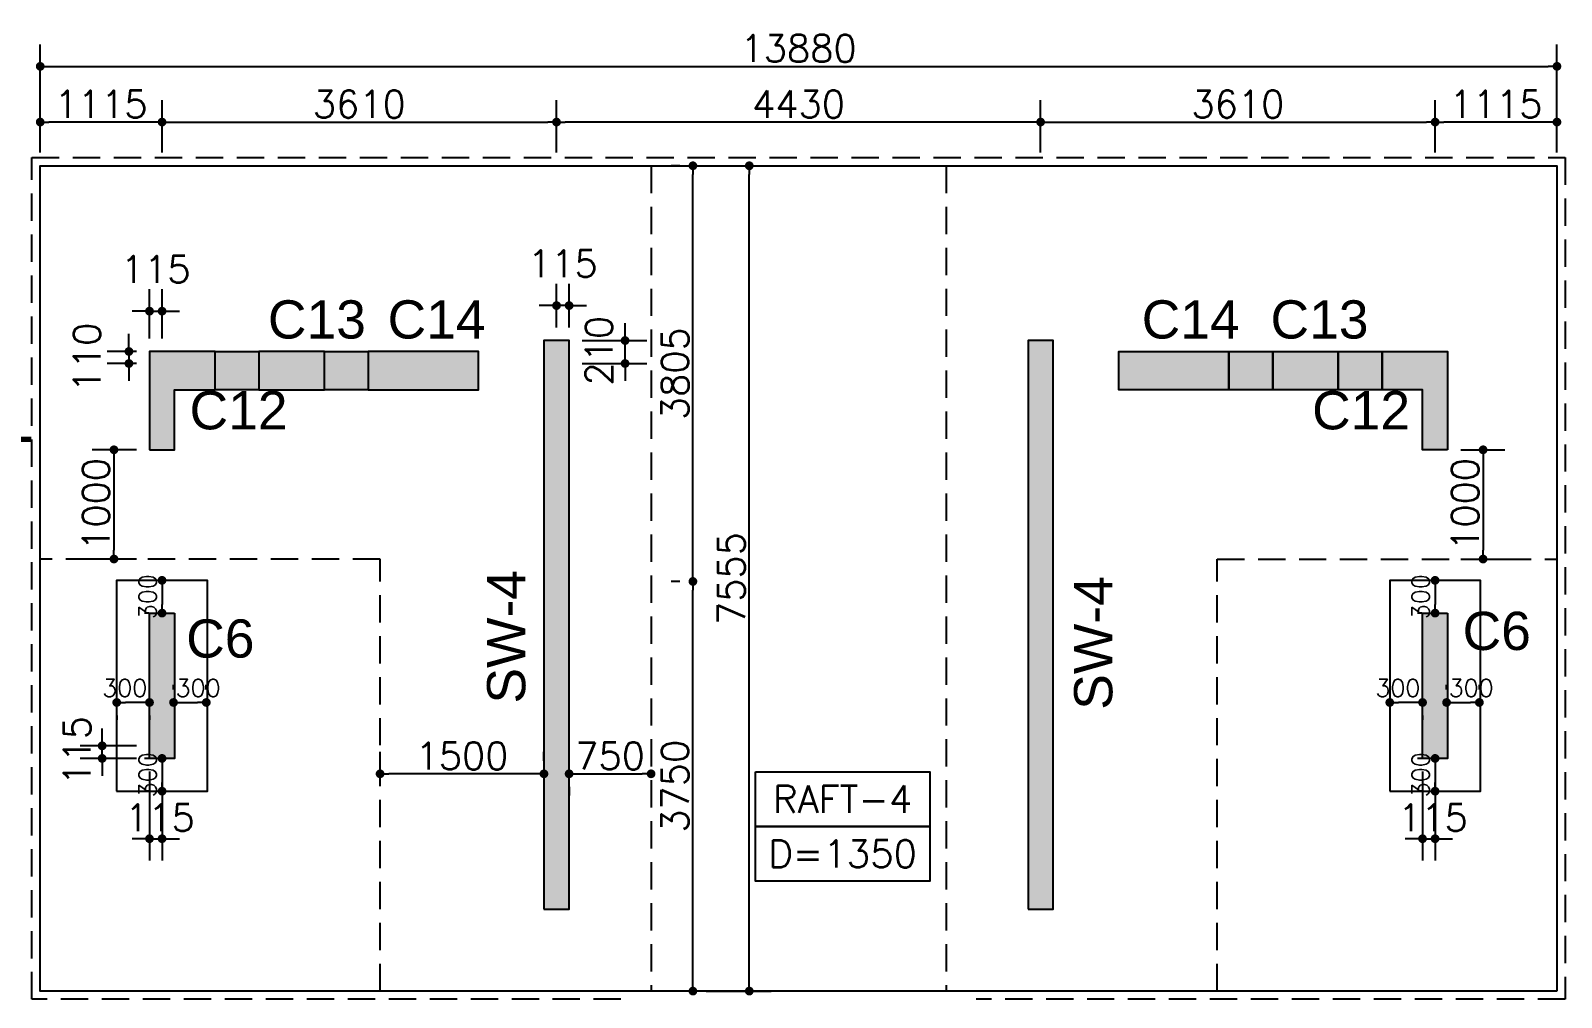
# Model space of a CAD drawing. Extents: x -200722 to 834823, y -494970 to 88783.
# Drawn here: x 436615 to 450624, y 999 to 9849 of the extents above; entities that cross this region are included whole.
import ezdxf
from ezdxf.enums import TextEntityAlignment as Align

# ---------------------------------------------------------------- set-up
doc = ezdxf.new("R2010")
doc.units = 0
doc.header["$LTSCALE"] = 100
doc.header["$MEASUREMENT"] = 0
doc.header["$PDMODE"] = 34
doc.linetypes.add('HIDDEN', pattern=[0.375, 0.25, -0.125])
doc.layers.get('0').update_dxf_attribs({"linetype": 'CONTINUOUS'})
doc.layers.get('DEFPOINTS').update_dxf_attribs({"linetype": 'CONTINUOUS'})
for name, color, linetype in [('BEAM', 4, 'CONTINUOUS'), ('COL. SHED. STEEL.', 6, 'CONTINUOUS'), ('COL_H', 235, 'CONTINUOUS'), ('DIM', 3, 'CONTINUOUS'), ('F_EXEC', 3, 'HIDDEN'), ('F_FTG1', 11, 'CONTINUOUS'), ('TEXT', 2, 'CONTINUOUS')]:
    doc.layers.add(name, color=color, linetype=linetype)
doc.styles.add('AR', font='arial.ttf')
doc.styles.add('ROMANS', font='romans.shx')
doc.styles.get("Standard").update_dxf_attribs({"font": 'simplex.shx'})
doc.dimstyles.new('STANDARD$0', dxfattribs={"dimtxt": 2.5, "dimasz": 2.5, "dimexe": 2, "dimexo": 0.7, "dimgap": 0.9, "dimtad": 1, "dimdec": 0, "dimdsep": 46, "dimtxsty": 'ROMANS', "dimcen": 0.09, "dimclrd": 4, "dimclre": 4, "dimclrt": 3, "dimadec": 0, "dimazin": 0, "dimtfac": 1, "dimtdec": 0, "dimtmove": 0, "dimatfit": 3, "dimfxl": 1, "dimtolj": 1, "dimtzin": 0, "dimarcsym": 0})

# ---------------------------------------------------------------- blocks, each defined once
blk = doc.blocks.new('DOT')
at = {"color": 0, "linetype": 'ByBlock'}
blk.add_line((-0.5, 0), (-1, 0), dxfattribs=at)
at = {"color": 0, "linetype": 'ByBlock', "const_width": 0.5}
blk.add_lwpolyline([(-0.25, 0, 1), (0.25, 0, 1)], format="xyb", close=True, dxfattribs=at)
blk = doc.blocks.new('*D2608')
at = {"layer": 'BEAM', "color": 0, "lineweight": -2, "transparency": 16777216}
for p, q in [((439813, 3166), (439813, 3246)), ((441313, 3166), (441313, 3246)), ((441233, 3046), (439893, 3046))]:
    blk.add_line(p, q, dxfattribs=at)
at = {"layer": 'DEFPOINTS', "color": 0, "lineweight": -3, "ltscale": 0.4, "transparency": 16777216}
for p in [(439813, 3046), (439813, 3046), (441313, 3046)]:
    blk.add_point(p, dxfattribs=at)
at = {"layer": 'BEAM', "color": 0, "lineweight": -2, "ltscale": 0.4, "transparency": 16777216, "xscale": 80, "yscale": 80, "zscale": 80, "rotation": 180}
blk.add_blockref('DOT', (439813, 3046), dxfattribs=at)
at = {"layer": 'BEAM', "color": 0, "lineweight": -2, "ltscale": 0.4, "transparency": 16777216, "xscale": 80, "yscale": 80, "zscale": 80}
blk.add_blockref('DOT', (441313, 3046), dxfattribs=at)
at = {"layer": 'BEAM', "color": 0, "ltscale": 0.4, "transparency": 16777216, "insert": (440563, 3210), "char_height": 248, "attachment_point": 5}
blk.add_mtext('\\A1;1500', dxfattribs=at)
blk = doc.blocks.new('_DOT')
at = {"color": 0, "linetype": 'ByBlock'}
blk.add_line((-0.5, 0), (-1, 0), dxfattribs=at)
at = {"color": 0, "linetype": 'ByBlock', "const_width": 0.5}
blk.add_lwpolyline([(-0.25, 0, 1), (0.25, 0, 1)], format="xyb", close=True, dxfattribs=at)
blk = doc.blocks.new('*D2276')
at = {"layer": 'BEAM', "color": 0, "lineweight": -2, "transparency": 16777216}
for p, q in [((437703, 7032), (437703, 7481)), ((437818, 7032), (437818, 7481)), ((437623, 7281), (437543, 7281)), ((437703, 7281), (437818, 7281)), ((437898, 7281), (437978, 7281))]:
    blk.add_line(p, q, dxfattribs=at)
at = {"layer": 'DEFPOINTS', "color": 0, "lineweight": -3, "ltscale": 0.4, "transparency": 16777216}
for p in [(437818, 7281), (437703, 6912), (437818, 6912)]:
    blk.add_point(p, dxfattribs=at)
at = {"layer": 'BEAM', "color": 0, "lineweight": -2, "ltscale": 0.4, "transparency": 16777216, "xscale": 80, "yscale": 80, "zscale": 80}
blk.add_blockref('DOT', (437703, 7281), dxfattribs=at)
at = {"layer": 'BEAM', "color": 0, "lineweight": -2, "ltscale": 0.4, "transparency": 16777216, "xscale": 80, "yscale": 80, "zscale": 80, "rotation": 180}
blk.add_blockref('DOT', (437818, 7281), dxfattribs=at)
at = {"layer": 'BEAM', "color": 0, "ltscale": 0.4, "transparency": 16777216, "insert": (437760, 7665), "char_height": 248, "attachment_point": 5}
blk.add_mtext('\\A1;115', dxfattribs=at)
blk = doc.blocks.new('*D2277')
at = {"layer": 'BEAM', "color": 0, "lineweight": -2, "transparency": 16777216}
for p, q in [((437515, 6992), (437515, 7072)), ((437583, 6912), (437315, 6912)), ((437515, 6912), (437515, 6802)), ((437583, 6802), (437315, 6802)), ((437515, 6722), (437515, 6642))]:
    blk.add_line(p, q, dxfattribs=at)
at = {"layer": 'DEFPOINTS', "color": 0, "lineweight": -3, "ltscale": 0.4, "transparency": 16777216}
for p in [(437703, 6912), (437515, 6802), (437703, 6802)]:
    blk.add_point(p, dxfattribs=at)
at = {"layer": 'BEAM', "color": 0, "lineweight": -2, "ltscale": 0.4, "transparency": 16777216, "xscale": 80, "yscale": 80, "zscale": 80}
for p, rotation in [((437515, 6912), 270), ((437515, 6802), 90)]:
    blk.add_blockref('DOT', p, dxfattribs=dict(at, rotation=rotation))
at = {"layer": 'BEAM', "color": 0, "ltscale": 0.4, "transparency": 16777216, "insert": (437131, 6857), "char_height": 248, "attachment_point": 5, "rotation": 90}
blk.add_mtext('\\A1;110', dxfattribs=at)
blk = doc.blocks.new('*D2278')
at = {"layer": 'BEAM', "color": 0, "lineweight": -2, "transparency": 16777216}
for p, q in [((442055, 7092), (442055, 7172)), ((441663, 7012), (442255, 7012)), ((442055, 6802), (442055, 7012)), ((441663, 6802), (442255, 6802)), ((442055, 6722), (442055, 6642))]:
    blk.add_line(p, q, dxfattribs=at)
at = {"layer": 'DEFPOINTS', "color": 0, "lineweight": -3, "ltscale": 0.4, "transparency": 16777216}
for p in [(441543, 7012), (442055, 7012), (441543, 6802)]:
    blk.add_point(p, dxfattribs=at)
at = {"layer": 'BEAM', "color": 0, "lineweight": -2, "ltscale": 0.4, "transparency": 16777216, "xscale": 80, "yscale": 80, "zscale": 80}
for p, rotation in [((442055, 7012), 270), ((442055, 6802), 90)]:
    blk.add_blockref('DOT', p, dxfattribs=dict(at, rotation=rotation))
at = {"layer": 'BEAM', "color": 0, "ltscale": 0.4, "transparency": 16777216, "insert": (441817, 6919), "char_height": 248, "attachment_point": 5, "rotation": 90}
blk.add_mtext('\\A1;210', dxfattribs=at)
blk = doc.blocks.new('*D2279')
at = {"layer": 'BEAM', "color": 0, "lineweight": -2, "transparency": 16777216}
for p, q in [((441428, 7132), (441428, 7532)), ((441543, 7132), (441543, 7532)), ((441348, 7332), (441268, 7332)), ((441543, 7332), (441428, 7332)), ((441623, 7332), (441703, 7332))]:
    blk.add_line(p, q, dxfattribs=at)
at = {"layer": 'DEFPOINTS', "color": 0, "lineweight": -3, "ltscale": 0.4, "transparency": 16777216}
for p in [(441428, 7332), (441428, 7012), (441543, 7012)]:
    blk.add_point(p, dxfattribs=at)
at = {"layer": 'BEAM', "color": 0, "lineweight": -2, "ltscale": 0.4, "transparency": 16777216, "xscale": 80, "yscale": 80, "zscale": 80}
blk.add_blockref('DOT', (441428, 7332), dxfattribs=at)
at = {"layer": 'BEAM', "color": 0, "lineweight": -2, "ltscale": 0.4, "transparency": 16777216, "xscale": 80, "yscale": 80, "zscale": 80, "rotation": 180}
blk.add_blockref('DOT', (441543, 7332), dxfattribs=at)
at = {"layer": 'BEAM', "color": 0, "ltscale": 0.4, "transparency": 16777216, "insert": (441485, 7716), "char_height": 248, "attachment_point": 5}
blk.add_mtext('\\A1;115', dxfattribs=at)
blk = doc.blocks.new('*D2280')
at = {"layer": 'BEAM', "color": 0, "lineweight": -2, "transparency": 16777216}
for p, q in [((437270, 3382), (437270, 3462)), ((437583, 3302), (437070, 3302)), ((437270, 3187), (437270, 3302)), ((437583, 3187), (437070, 3187)), ((437270, 3107), (437270, 3027))]:
    blk.add_line(p, q, dxfattribs=at)
at = {"layer": 'DEFPOINTS', "color": 0, "lineweight": -3, "ltscale": 0.4, "transparency": 16777216}
for p in [(437270, 3302), (437703, 3302), (437703, 3187)]:
    blk.add_point(p, dxfattribs=at)
at = {"layer": 'BEAM', "color": 0, "lineweight": -2, "ltscale": 0.4, "transparency": 16777216, "xscale": 80, "yscale": 80, "zscale": 80}
for p, rotation in [((437270, 3302), 270), ((437270, 3187), 90)]:
    blk.add_blockref('DOT', p, dxfattribs=dict(at, rotation=rotation))
at = {"layer": 'BEAM', "color": 0, "ltscale": 0.4, "transparency": 16777216, "insert": (437039, 3257), "char_height": 248, "attachment_point": 5, "rotation": 90}
blk.add_mtext('\\A1;115', dxfattribs=at)
blk = doc.blocks.new('*D2281')
at = {"layer": 'BEAM', "color": 0, "lineweight": -2, "transparency": 16777216}
for p, q in [((437703, 3067), (437703, 2252)), ((437818, 3067), (437818, 2252)), ((437623, 2452), (437543, 2452)), ((437703, 2452), (437818, 2452)), ((437898, 2452), (437978, 2452))]:
    blk.add_line(p, q, dxfattribs=at)
at = {"layer": 'DEFPOINTS', "color": 0, "lineweight": -3, "ltscale": 0.4, "transparency": 16777216}
for p in [(437703, 3187), (437818, 3187), (437818, 2452)]:
    blk.add_point(p, dxfattribs=at)
at = {"layer": 'BEAM', "color": 0, "lineweight": -2, "ltscale": 0.4, "transparency": 16777216, "xscale": 80, "yscale": 80, "zscale": 80}
blk.add_blockref('DOT', (437703, 2452), dxfattribs=at)
at = {"layer": 'BEAM', "color": 0, "lineweight": -2, "ltscale": 0.4, "transparency": 16777216, "xscale": 80, "yscale": 80, "zscale": 80, "rotation": 180}
blk.add_blockref('DOT', (437818, 2452), dxfattribs=at)
at = {"layer": 'BEAM', "color": 0, "ltscale": 0.4, "transparency": 16777216, "insert": (437798, 2645), "char_height": 248, "attachment_point": 5}
blk.add_mtext('\\A1;115', dxfattribs=at)
blk = doc.blocks.new('*D2282')
at = {"layer": 'BEAM', "color": 0, "lineweight": -2, "transparency": 16777216}
for p, q in [((449353, 3067), (449353, 2252)), ((449468, 3067), (449468, 2252)), ((449273, 2452), (449193, 2452)), ((449353, 2452), (449468, 2452)), ((449548, 2452), (449628, 2452))]:
    blk.add_line(p, q, dxfattribs=at)
at = {"layer": 'DEFPOINTS', "color": 0, "lineweight": -3, "ltscale": 0.4, "transparency": 16777216}
for p in [(449353, 3187), (449468, 3187), (449468, 2452)]:
    blk.add_point(p, dxfattribs=at)
at = {"layer": 'BEAM', "color": 0, "lineweight": -2, "ltscale": 0.4, "transparency": 16777216, "xscale": 80, "yscale": 80, "zscale": 80}
blk.add_blockref('DOT', (449353, 2452), dxfattribs=at)
at = {"layer": 'BEAM', "color": 0, "lineweight": -2, "ltscale": 0.4, "transparency": 16777216, "xscale": 80, "yscale": 80, "zscale": 80, "rotation": 180}
blk.add_blockref('DOT', (449468, 2452), dxfattribs=at)
at = {"layer": 'BEAM', "color": 0, "ltscale": 0.4, "transparency": 16777216, "insert": (449448, 2645), "char_height": 248, "attachment_point": 5}
blk.add_mtext('\\A1;115', dxfattribs=at)
blk = doc.blocks.new('*D2283')
at = {"layer": 'BEAM', "color": 0, "lineweight": -2, "transparency": 16777216}
for p, q in [((436703, 8732), (436703, 9212)), ((437818, 8732), (437818, 9212)), ((437738, 9012), (436783, 9012))]:
    blk.add_line(p, q, dxfattribs=at)
at = {"layer": 'DEFPOINTS', "color": 0, "lineweight": -3, "ltscale": 0.4, "transparency": 16777216}
for p in [(436703, 9012), (436703, 8612), (437818, 8612)]:
    blk.add_point(p, dxfattribs=at)
at = {"layer": 'BEAM', "color": 0, "lineweight": -2, "ltscale": 0.4, "transparency": 16777216, "xscale": 80, "yscale": 80, "zscale": 80, "rotation": 180}
blk.add_blockref('DOT', (436703, 9012), dxfattribs=at)
at = {"layer": 'BEAM', "color": 0, "lineweight": -2, "ltscale": 0.4, "transparency": 16777216, "xscale": 80, "yscale": 80, "zscale": 80}
blk.add_blockref('DOT', (437818, 9012), dxfattribs=at)
at = {"layer": 'BEAM', "color": 0, "ltscale": 0.4, "transparency": 16777216, "insert": (437260, 9176), "char_height": 248, "attachment_point": 5}
blk.add_mtext('\\A1;1115', dxfattribs=at)
blk = doc.blocks.new('*D2284')
at = {"layer": 'BEAM', "color": 0, "lineweight": -2, "transparency": 16777216}
for p, q in [((437818, 8732), (437818, 9212)), ((441428, 8732), (441428, 9212)), ((437898, 9012), (441348, 9012))]:
    blk.add_line(p, q, dxfattribs=at)
at = {"layer": 'DEFPOINTS', "color": 0, "lineweight": -3, "ltscale": 0.4, "transparency": 16777216}
for p in [(441428, 9012), (437818, 8612), (441428, 8612)]:
    blk.add_point(p, dxfattribs=at)
at = {"layer": 'BEAM', "color": 0, "lineweight": -2, "ltscale": 0.4, "transparency": 16777216, "xscale": 80, "yscale": 80, "zscale": 80, "rotation": 180}
blk.add_blockref('DOT', (437818, 9012), dxfattribs=at)
at = {"layer": 'BEAM', "color": 0, "lineweight": -2, "ltscale": 0.4, "transparency": 16777216, "xscale": 80, "yscale": 80, "zscale": 80}
blk.add_blockref('DOT', (441428, 9012), dxfattribs=at)
at = {"layer": 'BEAM', "color": 0, "ltscale": 0.4, "transparency": 16777216, "insert": (439623, 9176), "char_height": 248, "attachment_point": 5}
blk.add_mtext('\\A1;3610', dxfattribs=at)
blk = doc.blocks.new('*D2285')
at = {"layer": 'BEAM', "color": 0, "lineweight": -2, "transparency": 16777216}
for p, q in [((449468, 8732), (449468, 9212)), ((450583, 8732), (450583, 9212)), ((450503, 9012), (449548, 9012))]:
    blk.add_line(p, q, dxfattribs=at)
at = {"layer": 'DEFPOINTS', "color": 0, "lineweight": -3, "ltscale": 0.4, "transparency": 16777216}
for p in [(449468, 9012), (449468, 8612), (450583, 8612)]:
    blk.add_point(p, dxfattribs=at)
at = {"layer": 'BEAM', "color": 0, "lineweight": -2, "ltscale": 0.4, "transparency": 16777216, "xscale": 80, "yscale": 80, "zscale": 80, "rotation": 180}
blk.add_blockref('DOT', (449468, 9012), dxfattribs=at)
at = {"layer": 'BEAM', "color": 0, "lineweight": -2, "ltscale": 0.4, "transparency": 16777216, "xscale": 80, "yscale": 80, "zscale": 80}
blk.add_blockref('DOT', (450583, 9012), dxfattribs=at)
at = {"layer": 'BEAM', "color": 0, "ltscale": 0.4, "transparency": 16777216, "insert": (450025, 9176), "char_height": 248, "attachment_point": 5}
blk.add_mtext('\\A1;1115', dxfattribs=at)
blk = doc.blocks.new('*D2286')
at = {"layer": 'BEAM', "color": 0, "lineweight": -2, "transparency": 16777216}
for p, q in [((436703, 8732), (436703, 9722)), ((450583, 8732), (450583, 9722)), ((436783, 9522), (450503, 9522))]:
    blk.add_line(p, q, dxfattribs=at)
at = {"layer": 'DEFPOINTS', "color": 0, "lineweight": -3, "ltscale": 0.4, "transparency": 16777216}
for p in [(450583, 9522), (436703, 8612), (450583, 8612)]:
    blk.add_point(p, dxfattribs=at)
at = {"layer": 'BEAM', "color": 0, "lineweight": -2, "ltscale": 0.4, "transparency": 16777216, "xscale": 80, "yscale": 80, "zscale": 80, "rotation": 180}
blk.add_blockref('DOT', (436703, 9522), dxfattribs=at)
at = {"layer": 'BEAM', "color": 0, "lineweight": -2, "ltscale": 0.4, "transparency": 16777216, "xscale": 80, "yscale": 80, "zscale": 80}
blk.add_blockref('DOT', (450583, 9522), dxfattribs=at)
at = {"layer": 'BEAM', "color": 0, "ltscale": 0.4, "transparency": 16777216, "insert": (443643, 9686), "char_height": 248, "attachment_point": 5}
blk.add_mtext('\\A1;13880', dxfattribs=at)
blk = doc.blocks.new('*D2287')
at = {"layer": 'BEAM', "color": 0, "lineweight": -2, "transparency": 16777216}
for p, q in [((442556, 4807), (442476, 4807)), ((442676, 1137), (442676, 4727)), ((442556, 1057), (442476, 1057))]:
    blk.add_line(p, q, dxfattribs=at)
at = {"layer": 'DEFPOINTS', "color": 0, "lineweight": -3, "ltscale": 0.4, "transparency": 16777216}
for p in [(442676, 4807), (442676, 4807), (442676, 1057)]:
    blk.add_point(p, dxfattribs=at)
at = {"layer": 'BEAM', "color": 0, "lineweight": -2, "ltscale": 0.4, "transparency": 16777216, "xscale": 80, "yscale": 80, "zscale": 80}
for p, rotation in [((442676, 4807), 90), ((442676, 1057), 270)]:
    blk.add_blockref('DOT', p, dxfattribs=dict(at, rotation=rotation))
at = {"layer": 'BEAM', "color": 0, "ltscale": 0.4, "transparency": 16777216, "insert": (442512, 2932), "char_height": 248, "attachment_point": 5, "rotation": 90}
blk.add_mtext('\\A1;3750', dxfattribs=at)
blk = doc.blocks.new('*D2288')
at = {"layer": 'BEAM', "color": 0, "lineweight": -2, "transparency": 16777216}
for p, q in [((442556, 8612), (442476, 8612)), ((442676, 4887), (442676, 8532)), ((442556, 4807), (442476, 4807))]:
    blk.add_line(p, q, dxfattribs=at)
at = {"layer": 'DEFPOINTS', "color": 0, "lineweight": -3, "ltscale": 0.4, "transparency": 16777216}
for p in [(442676, 8612), (442676, 8612), (442676, 4807)]:
    blk.add_point(p, dxfattribs=at)
at = {"layer": 'BEAM', "color": 0, "lineweight": -2, "ltscale": 0.4, "transparency": 16777216, "xscale": 80, "yscale": 80, "zscale": 80}
for p, rotation in [((442676, 8612), 90), ((442676, 4807), 270)]:
    blk.add_blockref('DOT', p, dxfattribs=dict(at, rotation=rotation))
at = {"layer": 'BEAM', "color": 0, "ltscale": 0.4, "transparency": 16777216, "insert": (442512, 6709), "char_height": 248, "attachment_point": 5, "rotation": 90}
blk.add_mtext('\\A1;3805', dxfattribs=at)
blk = doc.blocks.new('*D2289')
at = {"layer": 'BEAM', "color": 0, "lineweight": -2, "transparency": 16777216}
for p, q in [((442796, 8612), (443392, 8612)), ((443192, 1137), (443192, 8532)), ((442796, 1057), (443392, 1057))]:
    blk.add_line(p, q, dxfattribs=at)
at = {"layer": 'DEFPOINTS', "color": 0, "lineweight": -3, "ltscale": 0.4, "transparency": 16777216}
for p in [(442676, 8612), (443192, 8612), (442676, 1057)]:
    blk.add_point(p, dxfattribs=at)
at = {"layer": 'BEAM', "color": 0, "lineweight": -2, "ltscale": 0.4, "transparency": 16777216, "xscale": 80, "yscale": 80, "zscale": 80}
for p, rotation in [((443192, 8612), 90), ((443192, 1057), 270)]:
    blk.add_blockref('DOT', p, dxfattribs=dict(at, rotation=rotation))
at = {"layer": 'BEAM', "color": 0, "ltscale": 0.4, "transparency": 16777216, "insert": (443028, 4834), "char_height": 248, "attachment_point": 5, "rotation": 90}
blk.add_mtext('\\A1;7555', dxfattribs=at)
blk = doc.blocks.new('*D2482')
at = {"layer": 'BEAM', "color": 0, "lineweight": -2, "transparency": 16777216}
for p, q in [((441428, 8732), (441428, 9212)), ((445858, 8732), (445858, 9212)), ((445778, 9012), (441508, 9012))]:
    blk.add_line(p, q, dxfattribs=at)
at = {"layer": 'DEFPOINTS', "color": 0, "lineweight": -3, "ltscale": 0.4, "transparency": 16777216}
for p in [(441428, 9012), (441428, 8612), (445858, 8612)]:
    blk.add_point(p, dxfattribs=at)
at = {"layer": 'BEAM', "color": 0, "lineweight": -2, "ltscale": 0.4, "transparency": 16777216, "xscale": 80, "yscale": 80, "zscale": 80, "rotation": 180}
blk.add_blockref('DOT', (441428, 9012), dxfattribs=at)
at = {"layer": 'BEAM', "color": 0, "lineweight": -2, "ltscale": 0.4, "transparency": 16777216, "xscale": 80, "yscale": 80, "zscale": 80}
blk.add_blockref('DOT', (445858, 9012), dxfattribs=at)
at = {"layer": 'BEAM', "color": 0, "ltscale": 0.4, "transparency": 16777216, "insert": (443643, 9176), "char_height": 248, "attachment_point": 5}
blk.add_mtext('\\A1;4430', dxfattribs=at)
blk = doc.blocks.new('*D2483')
at = {"layer": 'BEAM', "color": 0, "lineweight": -2, "transparency": 16777216}
for p, q in [((445858, 8732), (445858, 9212)), ((449468, 8732), (449468, 9212)), ((445938, 9012), (449388, 9012))]:
    blk.add_line(p, q, dxfattribs=at)
at = {"layer": 'DEFPOINTS', "color": 0, "lineweight": -3, "ltscale": 0.4, "transparency": 16777216}
for p in [(449468, 9012), (445858, 8612), (449468, 8612)]:
    blk.add_point(p, dxfattribs=at)
at = {"layer": 'BEAM', "color": 0, "lineweight": -2, "ltscale": 0.4, "transparency": 16777216, "xscale": 80, "yscale": 80, "zscale": 80, "rotation": 180}
blk.add_blockref('DOT', (445858, 9012), dxfattribs=at)
at = {"layer": 'BEAM', "color": 0, "lineweight": -2, "ltscale": 0.4, "transparency": 16777216, "xscale": 80, "yscale": 80, "zscale": 80}
blk.add_blockref('DOT', (449468, 9012), dxfattribs=at)
at = {"layer": 'BEAM', "color": 0, "ltscale": 0.4, "transparency": 16777216, "insert": (447663, 9176), "char_height": 248, "attachment_point": 5}
blk.add_mtext('\\A1;3610', dxfattribs=at)
blk = doc.blocks.new('*D2612')
at = {"layer": 'BEAM', "color": 0, "lineweight": -2, "transparency": 16777216}
for p, q in [((441623, 3046), (442213, 3046)), ((441543, 2926), (441543, 2846)), ((442293, 2926), (442293, 2846))]:
    blk.add_line(p, q, dxfattribs=at)
at = {"layer": 'DEFPOINTS', "color": 0, "lineweight": -3, "ltscale": 0.4, "transparency": 16777216}
for p in [(441543, 3046), (442293, 3046), (442293, 3046)]:
    blk.add_point(p, dxfattribs=at)
at = {"layer": 'BEAM', "color": 0, "lineweight": -2, "ltscale": 0.4, "transparency": 16777216, "xscale": 80, "yscale": 80, "zscale": 80, "rotation": 180}
blk.add_blockref('DOT', (441543, 3046), dxfattribs=at)
at = {"layer": 'BEAM', "color": 0, "lineweight": -2, "ltscale": 0.4, "transparency": 16777216, "xscale": 80, "yscale": 80, "zscale": 80}
blk.add_blockref('DOT', (442293, 3046), dxfattribs=at)
at = {"layer": 'BEAM', "color": 0, "ltscale": 0.4, "transparency": 16777216, "insert": (441918, 3210), "char_height": 248, "attachment_point": 5}
blk.add_mtext('\\A1;750', dxfattribs=at)
blk = doc.blocks.new('*D2613')
at = {"layer": 'BEAM', "color": 0, "lineweight": -2, "transparency": 16777216}
for p, q in [((449703, 6012), (450107, 6012)), ((449907, 5932), (449907, 5092)), ((449703, 5012), (450107, 5012))]:
    blk.add_line(p, q, dxfattribs=at)
at = {"layer": 'DEFPOINTS', "color": 0, "lineweight": -3, "ltscale": 0.4, "transparency": 16777216}
for p in [(449583, 6012), (449583, 5012), (449907, 5012)]:
    blk.add_point(p, dxfattribs=at)
at = {"layer": 'BEAM', "color": 0, "lineweight": -2, "ltscale": 0.4, "transparency": 16777216, "xscale": 80, "yscale": 80, "zscale": 80}
for p, rotation in [((449907, 6012), 90), ((449907, 5012), 270)]:
    blk.add_blockref('DOT', p, dxfattribs=dict(at, rotation=rotation))
at = {"layer": 'BEAM', "color": 0, "ltscale": 0.4, "transparency": 16777216, "insert": (449743, 5512), "char_height": 248, "attachment_point": 5, "rotation": 90}
blk.add_mtext('\\A1;1000', dxfattribs=at)
blk = doc.blocks.new('*D2614')
at = {"layer": 'BEAM', "color": 0, "lineweight": -2, "transparency": 16777216}
for p, q in [((437583, 6012), (437178, 6012)), ((437378, 5932), (437378, 5092)), ((437583, 5012), (437178, 5012))]:
    blk.add_line(p, q, dxfattribs=at)
at = {"layer": 'DEFPOINTS', "color": 0, "lineweight": -3, "ltscale": 0.4, "transparency": 16777216}
for p in [(437703, 6012), (437378, 5012), (437703, 5012)]:
    blk.add_point(p, dxfattribs=at)
at = {"layer": 'BEAM', "color": 0, "lineweight": -2, "ltscale": 0.4, "transparency": 16777216, "xscale": 80, "yscale": 80, "zscale": 80}
for p, rotation in [((437378, 6012), 90), ((437378, 5012), 270)]:
    blk.add_blockref('DOT', p, dxfattribs=dict(at, rotation=rotation))
at = {"layer": 'BEAM', "color": 0, "ltscale": 0.4, "transparency": 16777216, "insert": (437214, 5512), "char_height": 248, "attachment_point": 5, "rotation": 90}
blk.add_mtext('\\A1;1000', dxfattribs=at)
blk = doc.blocks.new('*D2870')
at = {"layer": 'BEAM', "color": 0, "lineweight": -2, "transparency": 16777216}
for p, q in [((449573, 3819), (449573, 3859)), ((449873, 3819), (449873, 3859)), ((449653, 3699), (449793, 3699))]:
    blk.add_line(p, q, dxfattribs=at)
at = {"layer": 'DEFPOINTS', "color": 0, "lineweight": -3, "ltscale": 0.4, "transparency": 16777216}
for p in [(449573, 3699), (449873, 3699), (449873, 3699)]:
    blk.add_point(p, dxfattribs=at)
at = {"layer": 'BEAM', "color": 0, "lineweight": -2, "ltscale": 0.4, "transparency": 16777216, "xscale": 80, "yscale": 80, "zscale": 80, "rotation": 180}
blk.add_blockref('DOT', (449573, 3699), dxfattribs=at)
at = {"layer": 'BEAM', "color": 0, "lineweight": -2, "ltscale": 0.4, "transparency": 16777216, "xscale": 80, "yscale": 80, "zscale": 80}
blk.add_blockref('DOT', (449873, 3699), dxfattribs=at)
at = {"layer": 'BEAM', "color": 0, "ltscale": 0.4, "transparency": 16777216, "insert": (449798, 3832), "char_height": 160, "attachment_point": 5}
blk.add_mtext('\\A1;300', dxfattribs=at)
blk = doc.blocks.new('*D2871')
at = {"layer": 'BEAM', "color": 0, "lineweight": -2, "transparency": 16777216}
for p, q in [((449273, 3699), (449133, 3699)), ((449053, 3579), (449053, 3539)), ((449353, 3579), (449353, 3539))]:
    blk.add_line(p, q, dxfattribs=at)
at = {"layer": 'DEFPOINTS', "color": 0, "lineweight": -3, "ltscale": 0.4, "transparency": 16777216}
for p in [(449053, 3699), (449053, 3699), (449353, 3699)]:
    blk.add_point(p, dxfattribs=at)
at = {"layer": 'BEAM', "color": 0, "lineweight": -2, "ltscale": 0.4, "transparency": 16777216, "xscale": 80, "yscale": 80, "zscale": 80, "rotation": 180}
blk.add_blockref('DOT', (449053, 3699), dxfattribs=at)
at = {"layer": 'BEAM', "color": 0, "lineweight": -2, "ltscale": 0.4, "transparency": 16777216, "xscale": 80, "yscale": 80, "zscale": 80}
blk.add_blockref('DOT', (449353, 3699), dxfattribs=at)
at = {"layer": 'BEAM', "color": 0, "ltscale": 0.4, "transparency": 16777216, "insert": (449127, 3832), "char_height": 160, "attachment_point": 5}
blk.add_mtext('\\A1;300', dxfattribs=at)
blk = doc.blocks.new('*D2872')
at = {"layer": 'BEAM', "color": 0, "lineweight": -2, "transparency": 16777216}
for p, q in [((449348, 3187), (449308, 3187)), ((449468, 3107), (449468, 2967)), ((449348, 2887), (449308, 2887))]:
    blk.add_line(p, q, dxfattribs=at)
at = {"layer": 'DEFPOINTS', "color": 0, "lineweight": -3, "ltscale": 0.4, "transparency": 16777216}
for p in [(449468, 3187), (449468, 2887), (449468, 2887)]:
    blk.add_point(p, dxfattribs=at)
at = {"layer": 'BEAM', "color": 0, "lineweight": -2, "ltscale": 0.4, "transparency": 16777216, "xscale": 80, "yscale": 80, "zscale": 80}
for p, rotation in [((449468, 3187), 90), ((449468, 2887), 270)]:
    blk.add_blockref('DOT', p, dxfattribs=dict(at, rotation=rotation))
at = {"layer": 'BEAM', "color": 0, "ltscale": 0.4, "transparency": 16777216, "insert": (449336, 3037), "char_height": 160, "attachment_point": 5, "rotation": 90}
blk.add_mtext('\\A1;300', dxfattribs=at)
blk = doc.blocks.new('*D2873')
at = {"layer": 'BEAM', "color": 0, "lineweight": -2, "transparency": 16777216}
for p, q in [((449348, 4817), (449308, 4817)), ((449468, 4737), (449468, 4597)), ((449348, 4517), (449308, 4517))]:
    blk.add_line(p, q, dxfattribs=at)
at = {"layer": 'DEFPOINTS', "color": 0, "lineweight": -3, "ltscale": 0.4, "transparency": 16777216}
for p in [(449468, 4817), (449468, 4517), (449468, 4517)]:
    blk.add_point(p, dxfattribs=at)
at = {"layer": 'BEAM', "color": 0, "lineweight": -2, "ltscale": 0.4, "transparency": 16777216, "xscale": 80, "yscale": 80, "zscale": 80}
for p, rotation in [((449468, 4817), 90), ((449468, 4517), 270)]:
    blk.add_blockref('DOT', p, dxfattribs=dict(at, rotation=rotation))
at = {"layer": 'BEAM', "color": 0, "ltscale": 0.4, "transparency": 16777216, "insert": (449336, 4667), "char_height": 160, "attachment_point": 5, "rotation": 90}
blk.add_mtext('\\A1;300', dxfattribs=at)
blk = doc.blocks.new('*D2874')
at = {"layer": 'BEAM', "color": 0, "lineweight": -2, "transparency": 16777216}
for p, q in [((437923, 3819), (437923, 3859)), ((438223, 3819), (438223, 3859)), ((438003, 3699), (438143, 3699))]:
    blk.add_line(p, q, dxfattribs=at)
at = {"layer": 'DEFPOINTS', "color": 0, "lineweight": -3, "ltscale": 0.4, "transparency": 16777216}
for p in [(437923, 3699), (438223, 3699), (438223, 3699)]:
    blk.add_point(p, dxfattribs=at)
at = {"layer": 'BEAM', "color": 0, "lineweight": -2, "ltscale": 0.4, "transparency": 16777216, "xscale": 80, "yscale": 80, "zscale": 80, "rotation": 180}
blk.add_blockref('DOT', (437923, 3699), dxfattribs=at)
at = {"layer": 'BEAM', "color": 0, "lineweight": -2, "ltscale": 0.4, "transparency": 16777216, "xscale": 80, "yscale": 80, "zscale": 80}
blk.add_blockref('DOT', (438223, 3699), dxfattribs=at)
at = {"layer": 'BEAM', "color": 0, "ltscale": 0.4, "transparency": 16777216, "insert": (438148, 3832), "char_height": 160, "attachment_point": 5}
blk.add_mtext('\\A1;300', dxfattribs=at)
blk = doc.blocks.new('*D2875')
at = {"layer": 'BEAM', "color": 0, "lineweight": -2, "transparency": 16777216}
for p, q in [((437623, 3699), (437483, 3699)), ((437403, 3579), (437403, 3539)), ((437703, 3579), (437703, 3539))]:
    blk.add_line(p, q, dxfattribs=at)
at = {"layer": 'DEFPOINTS', "color": 0, "lineweight": -3, "ltscale": 0.4, "transparency": 16777216}
for p in [(437403, 3699), (437403, 3699), (437703, 3699)]:
    blk.add_point(p, dxfattribs=at)
at = {"layer": 'BEAM', "color": 0, "lineweight": -2, "ltscale": 0.4, "transparency": 16777216, "xscale": 80, "yscale": 80, "zscale": 80, "rotation": 180}
blk.add_blockref('DOT', (437403, 3699), dxfattribs=at)
at = {"layer": 'BEAM', "color": 0, "lineweight": -2, "ltscale": 0.4, "transparency": 16777216, "xscale": 80, "yscale": 80, "zscale": 80}
blk.add_blockref('DOT', (437703, 3699), dxfattribs=at)
at = {"layer": 'BEAM', "color": 0, "ltscale": 0.4, "transparency": 16777216, "insert": (437477, 3832), "char_height": 160, "attachment_point": 5}
blk.add_mtext('\\A1;300', dxfattribs=at)
blk = doc.blocks.new('*D2876')
at = {"layer": 'BEAM', "color": 0, "lineweight": -2, "transparency": 16777216}
for p, q in [((437698, 3187), (437658, 3187)), ((437818, 3107), (437818, 2967)), ((437698, 2887), (437658, 2887))]:
    blk.add_line(p, q, dxfattribs=at)
at = {"layer": 'DEFPOINTS', "color": 0, "lineweight": -3, "ltscale": 0.4, "transparency": 16777216}
for p in [(437818, 3187), (437818, 2887), (437818, 2887)]:
    blk.add_point(p, dxfattribs=at)
at = {"layer": 'BEAM', "color": 0, "lineweight": -2, "ltscale": 0.4, "transparency": 16777216, "xscale": 80, "yscale": 80, "zscale": 80}
for p, rotation in [((437818, 3187), 90), ((437818, 2887), 270)]:
    blk.add_blockref('DOT', p, dxfattribs=dict(at, rotation=rotation))
at = {"layer": 'BEAM', "color": 0, "ltscale": 0.4, "transparency": 16777216, "insert": (437686, 3037), "char_height": 160, "attachment_point": 5, "rotation": 90}
blk.add_mtext('\\A1;300', dxfattribs=at)
blk = doc.blocks.new('*D2877')
at = {"layer": 'BEAM', "color": 0, "lineweight": -2, "transparency": 16777216}
for p, q in [((437698, 4817), (437658, 4817)), ((437818, 4737), (437818, 4597)), ((437698, 4517), (437658, 4517))]:
    blk.add_line(p, q, dxfattribs=at)
at = {"layer": 'DEFPOINTS', "color": 0, "lineweight": -3, "ltscale": 0.4, "transparency": 16777216}
for p in [(437818, 4817), (437818, 4517), (437818, 4517)]:
    blk.add_point(p, dxfattribs=at)
at = {"layer": 'BEAM', "color": 0, "lineweight": -2, "ltscale": 0.4, "transparency": 16777216, "xscale": 80, "yscale": 80, "zscale": 80}
for p, rotation in [((437818, 4817), 90), ((437818, 4517), 270)]:
    blk.add_blockref('DOT', p, dxfattribs=dict(at, rotation=rotation))
at = {"layer": 'BEAM', "color": 0, "ltscale": 0.4, "transparency": 16777216, "insert": (437686, 4667), "char_height": 160, "attachment_point": 5, "rotation": 90}
blk.add_mtext('\\A1;300', dxfattribs=at)

msp = doc.modelspace()

# ---------------------------------------------------------------- hatches: boundary and pattern name
at = {"layer": 'COL_H', "ltscale": 0.4}
for points in [[(441312.5, 1806.9), (441542.5, 1806.9), (441542.5, 6911.9), (441542.5, 7011.9), (441312.5, 7011.9)], [(445742.5, 1806.9), (445972.5, 1806.9), (445972.5, 6911.9), (445972.5, 7011.9), (445742.5, 7011.9)], [(437702.5, 6011.9), (437932.5, 6011.9), (437932.5, 6561.9), (438302.5, 6561.9), (438302.5, 6911.9), (437702.5, 6911.9)], [(438302.5, 6911.9), (438703.5, 6911.9), (438703.5, 6561.9), (438302.5, 6561.9)], [(438703.5, 6561.9), (439303.5, 6561.9), (439303.5, 6911.9), (438703.5, 6911.9)], [(439303.5, 6911.9), (439704.5, 6911.9), (439704.5, 6561.9), (439303.5, 6561.9)], [(439704.5, 6561.9), (440712.5, 6561.9), (440712.5, 6911.9), (439704.5, 6911.9)], [(447580.5, 6561.9), (446572.5, 6561.9), (446572.5, 6911.9), (447580.5, 6911.9)], [(447580.5, 6911.9), (447981.5, 6911.9), (447981.5, 6561.9), (447580.5, 6561.9)], [(448581.5, 6561.9), (447981.5, 6561.9), (447981.5, 6911.9), (448581.5, 6911.9)], [(448581.5, 6911.9), (448982.5, 6911.9), (448982.5, 6561.9), (448581.5, 6561.9)], [(449582.5, 6011.9), (449352.5, 6011.9), (449352.5, 6561.9), (448982.5, 6561.9), (448982.5, 6911.9), (449582.5, 6911.9)], [(437932.5, 4516.9), (437932.5, 3186.9), (437702.5, 3186.9), (437702.5, 4516.9)], [(449582.5, 4516.9), (449582.5, 3186.9), (449352.5, 3186.9), (449352.5, 4516.9)]]:
    msp.add_hatch(color=256, dxfattribs=at).paths.add_polyline_path(points)

# ---------------------------------------------------------------- linework, layer by layer
at = {"layer": 'COL. SHED. STEEL.', "ltscale": 500, "elevation": 7446.6}
for points in [[(441312.5, 1806.9), (441542.5, 1806.9), (441542.5, 6911.9), (441542.5, 7011.9), (441312.5, 7011.9), (441312.5, 1806.9)], [(445742.5, 1806.9), (445972.5, 1806.9), (445972.5, 6911.9), (445972.5, 7011.9), (445742.5, 7011.9), (445742.5, 1806.9)], [(438703.5, 6561.9), (439303.5, 6561.9), (439303.5, 6911.9), (438703.5, 6911.9), (438703.5, 6561.9)], [(439704.5, 6561.9), (440712.5, 6561.9), (440712.5, 6911.9), (439704.5, 6911.9), (439704.5, 6561.9)], [(447580.5, 6561.9), (446572.5, 6561.9), (446572.5, 6911.9), (447580.5, 6911.9), (447580.5, 6561.9)], [(448581.5, 6561.9), (447981.5, 6561.9), (447981.5, 6911.9), (448581.5, 6911.9), (448581.5, 6561.9)], [(437932.5, 4516.9), (437932.5, 3186.9), (437702.5, 3186.9), (437702.5, 4516.9), (437932.5, 4516.9)], [(449582.5, 4516.9), (449582.5, 3186.9), (449352.5, 3186.9), (449352.5, 4516.9), (449582.5, 4516.9)]]:
    msp.add_lwpolyline(points, dxfattribs=at)
for points in [[(437702.5, 6011.9), (437932.5, 6011.9), (437932.5, 6561.9), (438302.5, 6561.9), (438302.5, 6911.9), (437702.5, 6911.9)], [(438302.5, 6911.9), (438703.5, 6911.9), (438703.5, 6561.9), (438302.5, 6561.9)], [(439303.5, 6911.9), (439704.5, 6911.9), (439704.5, 6561.9), (439303.5, 6561.9)], [(447580.5, 6911.9), (447981.5, 6911.9), (447981.5, 6561.9), (447580.5, 6561.9)], [(448581.5, 6911.9), (448982.5, 6911.9), (448982.5, 6561.9), (448581.5, 6561.9)], [(449582.5, 6011.9), (449352.5, 6011.9), (449352.5, 6561.9), (448982.5, 6561.9), (448982.5, 6911.9), (449582.5, 6911.9)]]:
    msp.add_lwpolyline(points, close=True, dxfattribs=at)
at = {"layer": 'DIM', "color": 1}
msp.add_lwpolyline([(435631.3, 6690.9, 80, 80, 0), (435631.3, 6107.8, 50, 50, 0), (436620.4, 6107.8, 50, 50, 0)], format="xyseb", dxfattribs=at)
at = {"layer": 'F_EXEC', "ltscale": 10, "elevation": 7446.6}
msp.add_lwpolyline([(442017.5, 981.9), (436627.5, 981.9), (436627.5, 8686.9), (450657.5, 8686.9), (450657.5, 981.9), (445267.5, 981.9)], dxfattribs=at)
at = {"layer": 'F_FTG1', "linetype": 'HIDDEN', "ltscale": 10}
for p, q in [((442292.5, 8611.9, 7446.6), (442292.5, 1056.9, 7446.6)), ((444992.5, 8611.9, 7446.6), (444992.5, 1056.9, 7446.6))]:
    msp.add_line(p, q, dxfattribs=at)
at = {"layer": 'F_FTG1', "ltscale": 0.4, "elevation": 7446.6}
msp.add_lwpolyline([(450582.5, 1056.9), (436702.5, 1056.9), (436702.5, 8611.9), (450582.5, 8611.9), (450582.5, 1056.9)], dxfattribs=at)
at = {"layer": 'F_FTG1', "linetype": 'HIDDEN', "ltscale": 10, "elevation": 7446.6}
for points in [[(439812.5, 1056.9), (439812.5, 5011.9), (436702.5, 5011.9)], [(447472.5, 1056.9), (447472.5, 5011.9), (450582.5, 5011.9)]]:
    msp.add_lwpolyline(points, dxfattribs=at)
at = {"layer": 'F_FTG1', "ltscale": 0.4, "elevation": 7446.6}
for points in [[(437402.5, 2886.9), (438232.5, 2886.9), (438232.5, 4816.9), (437402.5, 4816.9)], [(449052.5, 2886.9), (449882.5, 2886.9), (449882.5, 4816.9), (449052.5, 4816.9)]]:
    msp.add_lwpolyline(points, close=True, dxfattribs=at)
at = {"layer": 'TEXT'}
for points in [[(443249.2, 3064.3), (444843.1, 3064.3), (444843.1, 2564.5), (443249.2, 2564.5)], [(443249.2, 2564.5), (444843.1, 2564.5), (444843.1, 2064.6), (443249.2, 2064.6)]]:
    msp.add_lwpolyline(points, close=True, dxfattribs=at)

# ---------------------------------------------------------------- texts
at = {"layer": 'TEXT', "style": 'AR'}
for s, p in [('C13', (438786.6, 7030.3, 3998.7)), ('C14', (439881.9, 7030.3, 3998.7)), ('C14', (446783, 7030.3, 3998.7)), ('C13', (447961.8, 7030.3, 3998.7)), ('C12', (438069.5, 6199)), ('C12', (448342.6, 6199, -3447.9)), ('C6', (449719.6, 4179.3, 3998.7)), ('C6', (438038.9, 4109.5, 3998.7))]:
    msp.add_text(s, height=350, dxfattribs=at).set_placement(p)
for p in [(441142.2, 3689, 3998.7), (446514.3, 3632.4, 3998.7)]:
    msp.add_text('SW-4', height=350, rotation=90, dxfattribs=at).set_placement(p)
at = {"layer": 'TEXT'}
for s, p in [('RAFT-4', (444046.2, 2814.4)), ('D=1350', (444046.2, 2314.5))]:
    msp.add_text(s, height=250, dxfattribs=at).set_placement(p, align=Align.MIDDLE)

# ---------------------------------------------------------------- dimensions: what is measured, and where the dimension line sits
at = {"layer": 'BEAM'}
for base, p1, p2, picture, middle in [((450582.5, 9522.5), (436702.5, 8611.9, 7446.6), (450582.5, 8611.9, 7446.6), '*D2286', (443642.5, 9686.5)), ((436702.5, 9012.2), (437817.5, 8611.9, 7446.6), (436702.5, 8611.9, 7446.6), '*D2283', (437260, 9176.2)), ((441427.5, 9012.2), (437817.5, 8611.9, 7446.6), (441427.5, 8611.9, 7446.6), '*D2284', (439622.5, 9176.2)), ((449467.5, 9012.2), (450582.5, 8611.9, 7446.6), (449467.5, 8611.9, 7446.6), '*D2285', (450025, 9176.2)), ((441427.5, 7331.6), (441542.5, 7011.9, 7446.6), (441427.5, 7011.9, 7446.6), '*D2279', (441485, 7715.6)), ((437817.5, 7281.4), (437702.5, 6911.9, 7446.6), (437817.5, 6911.9, 7446.6), '*D2276', (437760, 7665.4)), ((439812.5, 3045.6), (441312.5, 3045.6, 7446.6), (439812.5, 3045.6, 7446.6), '*D2608', (440562.5, 3209.6))]:
    dim = msp.add_linear_dim(base=base, p1=p1, p2=p2, dimstyle='STANDARD$0', override={"dimscale": 8, "dimtxt": 31, "dimasz": 10, "dimexe": 25, "dimexo": 15, "dimgap": 5, "dimzin": 3, "dimtxsty": 'Standard', "dimblk": 'DOT', "dimcen": 3, "dimdle": 1, "dimclrd": 0, "dimclre": 0, "dimclrt": 0, "dimtmove": 2, "dimldrblk": 'DOT', "dimtzin": 3}, dxfattribs=at)
    dim.commit()
    dim.dimension.update_dxf_attribs({"geometry": picture, "text_midpoint": middle})
for base, p1, p2, angle, picture, middle in [((441427.5, 9012.2), (445857.5, 8611.9, 7446.6), (441427.5, 8611.9, 7446.6), 180, '*D2482', (443642.5, 9176.2)), ((449467.5, 9012.2), (445857.5, 8611.9, 7446.6), (449467.5, 8611.9, 7446.6), 0, '*D2483', (447662.5, 9176.2)), ((442676, 8611.9), (442676, 4806.9), (442676, 8611.9, 7446.6), 90, '*D2288', (442512, 6709.4)), ((443192.4, 8611.9), (442676, 1056.9), (442676, 8611.9), 90, '*D2289', (443028.4, 4834.4)), ((437514.8, 6801.9), (437702.5, 6911.9, 7446.6), (437702.5, 6801.9, 7446.6), 90, '*D2277', (437130.8, 6856.9)), ((437377.8, 5011.9), (437702.5, 6011.9, 7446.6), (437702.5, 5011.9, 7446.6), 90, '*D2614', (437213.8, 5511.9)), ((449907.3, 5011.9), (449582.5, 6011.9, 7446.6), (449582.5, 5011.9, 7446.6), 90, '*D2613', (449743.3, 5511.9)), ((442676, 4806.9), (442676, 1056.9, 7446.6), (442676, 4806.9, 7446.6), 90, '*D2287', (442512, 2931.9)), ((442292.5, 3045.6), (441542.5, 3045.6, 7446.6), (442292.5, 3045.6, 7446.6), 180, '*D2612', (441917.5, 3209.6))]:
    dim = msp.add_linear_dim(base=base, p1=p1, p2=p2, angle=angle, dimstyle='STANDARD$0', override={"dimscale": 8, "dimtxt": 31, "dimasz": 10, "dimexe": 25, "dimexo": 15, "dimgap": 5, "dimzin": 3, "dimtxsty": 'Standard', "dimblk": 'DOT', "dimcen": 3, "dimdle": 1, "dimclrd": 0, "dimclre": 0, "dimclrt": 0, "dimtmove": 2, "dimldrblk": 'DOT', "dimtzin": 3}, dxfattribs=at)
    dim.commit()
    dim.dimension.update_dxf_attribs({"geometry": picture, "text_midpoint": middle})
for base, p1, p2, angle, override, picture, middle in [((442054.6, 7011.9), (441542.5, 6801.9, 7446.6), (441542.5, 7011.9, 7446.6), 90, {"dimscale": 8, "dimtxt": 31, "dimasz": 10, "dimexe": 25, "dimexo": 15, "dimgap": 5, "dimzin": 3, "dimtxsty": 'Standard', "dimblk": 'DOT', "dimcen": 3, "dimdle": 1, "dimclrd": 0, "dimclre": 0, "dimclrt": 0, "dimtmove": 2, "dimldrblk": 'DOT', "dimtzin": 3}, '*D2278', (441817.3, 6918.9)), ((437817.5, 4516.9), (437817.5, 4816.9, 7446.6), (437817.5, 4516.9, 7446.6), 90, {"dimscale": 8, "dimtxt": 20, "dimasz": 10, "dimexe": 20, "dimexo": 15, "dimgap": 5, "dimzin": 3, "dimtxsty": 'Standard', "dimblk": 'DOT', "dimcen": 3, "dimdle": 1, "dimclrd": 0, "dimclre": 0, "dimclrt": 0, "dimtmove": 2, "dimldrblk": 'DOT', "dimtzin": 3}, '*D2877', (437686.1, 4666.9)), ((449467.5, 4516.9), (449467.5, 4816.9, 7446.6), (449467.5, 4516.9, 7446.6), 90, {"dimscale": 8, "dimtxt": 20, "dimasz": 10, "dimexe": 20, "dimexo": 15, "dimgap": 5, "dimzin": 3, "dimtxsty": 'Standard', "dimblk": 'DOT', "dimcen": 3, "dimdle": 1, "dimclrd": 0, "dimclre": 0, "dimclrt": 0, "dimtmove": 2, "dimldrblk": 'DOT', "dimtzin": 3}, '*D2873', (449336.1, 4666.9)), ((437402.5, 3699.1), (437702.5, 3699.1, 7446.6), (437402.5, 3699.1, 7446.6), 180, {"dimscale": 8, "dimtxt": 20, "dimasz": 10, "dimexe": 20, "dimexo": 15, "dimgap": 5, "dimzin": 3, "dimtxsty": 'Standard', "dimblk": 'DOT', "dimcen": 3, "dimdle": 1, "dimclrd": 0, "dimclre": 0, "dimclrt": 0, "dimtmove": 2, "dimldrblk": 'DOT', "dimtzin": 3}, '*D2875', (437477.4, 3832)), ((449052.5, 3699.1), (449352.5, 3699.1, 7446.6), (449052.5, 3699.1, 7446.6), 180, {"dimscale": 8, "dimtxt": 20, "dimasz": 10, "dimexe": 20, "dimexo": 15, "dimgap": 5, "dimzin": 3, "dimtxsty": 'Standard', "dimblk": 'DOT', "dimcen": 3, "dimdle": 1, "dimclrd": 0, "dimclre": 0, "dimclrt": 0, "dimtmove": 2, "dimldrblk": 'DOT', "dimtzin": 3}, '*D2871', (449127.4, 3832)), ((437270.1, 3301.9), (437702.5, 3186.9, 7446.6), (437702.5, 3301.9, 7446.6), 90, {"dimscale": 8, "dimtxt": 31, "dimasz": 10, "dimexe": 25, "dimexo": 15, "dimgap": 5, "dimzin": 3, "dimtxsty": 'Standard', "dimblk": 'DOT', "dimcen": 3, "dimdle": 1, "dimclrd": 0, "dimclre": 0, "dimclrt": 0, "dimtmove": 2, "dimldrblk": 'DOT', "dimtzin": 3}, '*D2280', (437039.4, 3256.7)), ((437817.5, 2886.9), (437817.5, 3186.9, 7446.6), (437817.5, 2886.9, 7446.6), 90, {"dimscale": 8, "dimtxt": 20, "dimasz": 10, "dimexe": 20, "dimexo": 15, "dimgap": 5, "dimzin": 3, "dimtxsty": 'Standard', "dimblk": 'DOT', "dimcen": 3, "dimdle": 1, "dimclrd": 0, "dimclre": 0, "dimclrt": 0, "dimtmove": 2, "dimldrblk": 'DOT', "dimtzin": 3}, '*D2876', (437686.1, 3036.9)), ((449467.5, 2886.9), (449467.5, 3186.9, 7446.6), (449467.5, 2886.9, 7446.6), 90, {"dimscale": 8, "dimtxt": 20, "dimasz": 10, "dimexe": 20, "dimexo": 15, "dimgap": 5, "dimzin": 3, "dimtxsty": 'Standard', "dimblk": 'DOT', "dimcen": 3, "dimdle": 1, "dimclrd": 0, "dimclre": 0, "dimclrt": 0, "dimtmove": 2, "dimldrblk": 'DOT', "dimtzin": 3}, '*D2872', (449336.1, 3036.9))]:
    dim = msp.add_linear_dim(base=base, p1=p1, p2=p2, angle=angle, dimstyle='STANDARD$0', override=override, dxfattribs=at)
    dim.commit()
    dim.dimension.update_dxf_attribs({"geometry": picture, "text_midpoint": middle, "dimtype": 160})
for base, p1, p2, override, picture, middle in [((438222.5, 3699.1), (437922.5, 3699.1, 7446.6), (438222.5, 3699.1, 7446.6), {"dimscale": 8, "dimtxt": 20, "dimasz": 10, "dimexe": 20, "dimexo": 15, "dimgap": 5, "dimzin": 3, "dimtxsty": 'Standard', "dimblk": 'DOT', "dimcen": 3, "dimdle": 1, "dimclrd": 0, "dimclre": 0, "dimclrt": 0, "dimtmove": 2, "dimldrblk": 'DOT', "dimtzin": 3}, '*D2874', (438147.7, 3832)), ((449872.5, 3699.1), (449572.5, 3699.1, 7446.6), (449872.5, 3699.1, 7446.6), {"dimscale": 8, "dimtxt": 20, "dimasz": 10, "dimexe": 20, "dimexo": 15, "dimgap": 5, "dimzin": 3, "dimtxsty": 'Standard', "dimblk": 'DOT', "dimcen": 3, "dimdle": 1, "dimclrd": 0, "dimclre": 0, "dimclrt": 0, "dimtmove": 2, "dimldrblk": 'DOT', "dimtzin": 3}, '*D2870', (449797.7, 3832)), ((437817.5, 2452.3), (437702.5, 3186.9, 7446.6), (437817.5, 3186.9, 7446.6), {"dimscale": 8, "dimtxt": 31, "dimasz": 10, "dimexe": 25, "dimexo": 15, "dimgap": 5, "dimzin": 3, "dimtxsty": 'Standard', "dimblk": 'DOT', "dimcen": 3, "dimdle": 1, "dimclrd": 0, "dimclre": 0, "dimclrt": 0, "dimtmove": 2, "dimldrblk": 'DOT', "dimtzin": 3}, '*D2281', (437798, 2644.9)), ((449467.5, 2452.3), (449352.5, 3186.9, 7446.6), (449467.5, 3186.9, 7446.6), {"dimscale": 8, "dimtxt": 31, "dimasz": 10, "dimexe": 25, "dimexo": 15, "dimgap": 5, "dimzin": 3, "dimtxsty": 'Standard', "dimblk": 'DOT', "dimcen": 3, "dimdle": 1, "dimclrd": 0, "dimclre": 0, "dimclrt": 0, "dimtmove": 2, "dimldrblk": 'DOT', "dimtzin": 3}, '*D2282', (449448, 2644.9))]:
    dim = msp.add_linear_dim(base=base, p1=p1, p2=p2, dimstyle='STANDARD$0', override=override, dxfattribs=at)
    dim.commit()
    dim.dimension.update_dxf_attribs({"geometry": picture, "text_midpoint": middle, "dimtype": 160})

doc.saveas('drawing.dxf')
